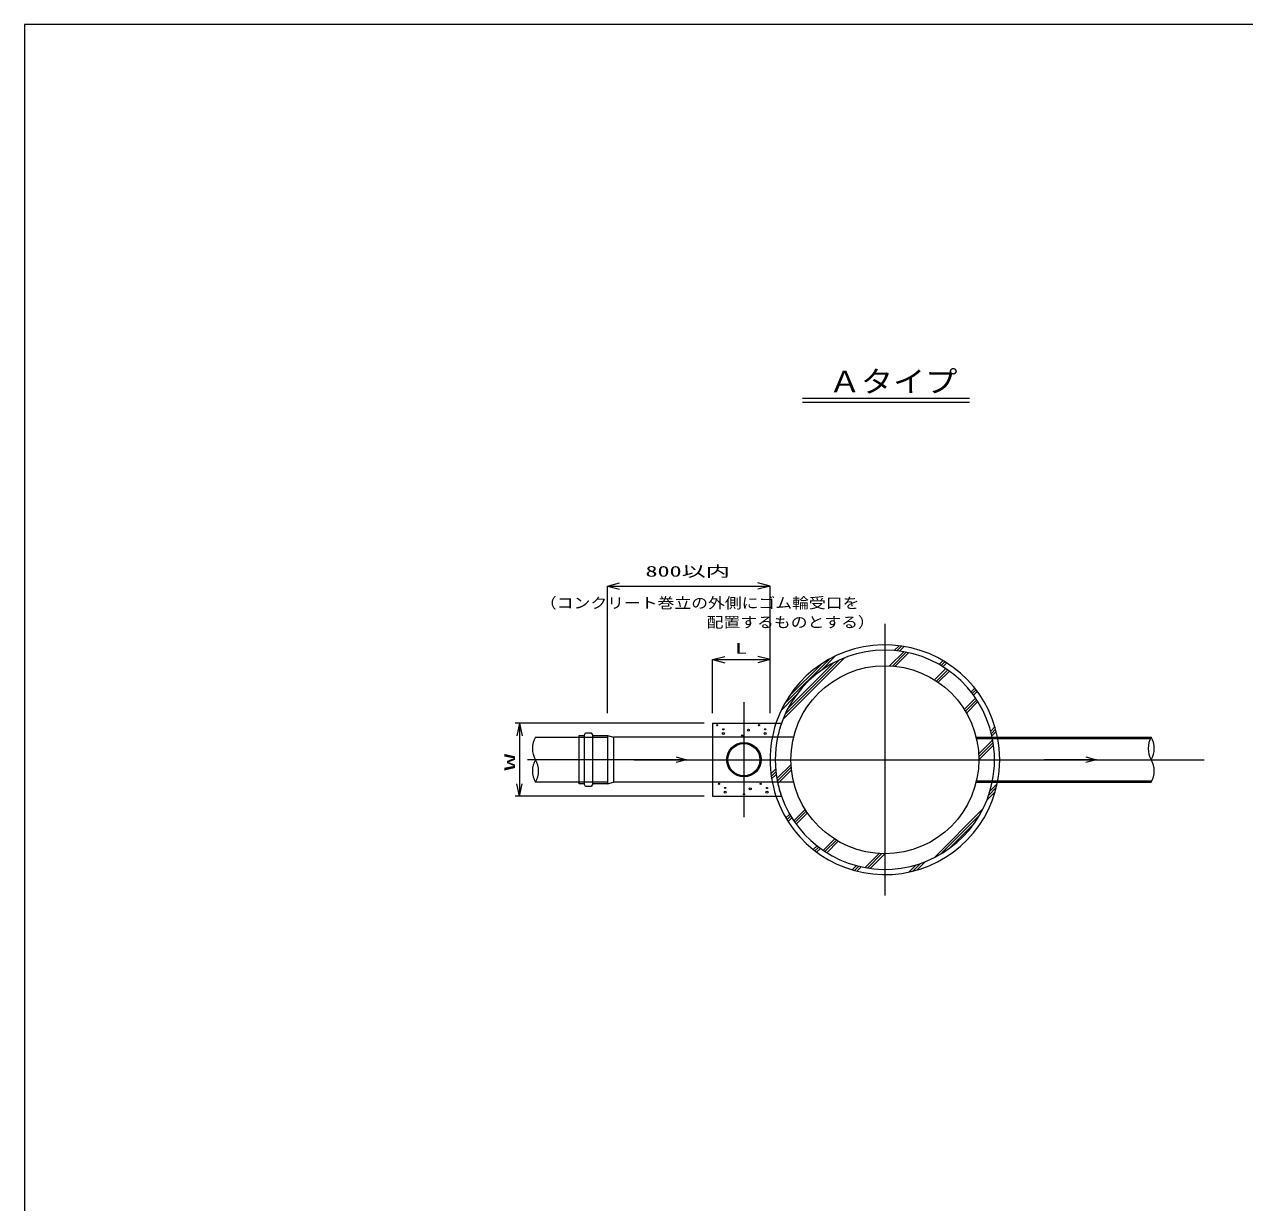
# Model space of a CAD drawing. Units: millimetres on the paper. Extents: x -390 to 406, y -282 to 282.
# Drawn here: x -390.5 to -98.4, y 0 to 282 of the extents above; entities that cross this region are included whole.
import ezdxf
from ezdxf.enums import TextEntityAlignment as Align

# ---------------------------------------------------------------- set-up
doc = ezdxf.new("R2010")
doc.units = ezdxf.units.MM
for name, color, linetype, lineweight in [('0-1__0-1__0-1_構造図', 7, 'Continuous', 18), ('0-2__0-2__0-2_枠', 7, 'Continuous', 18), ('0-3__0-4__0-4_センタ__', 7, 'Continuous', 18), ('0-4__0-5__0-5_寸法線1', 7, 'Continuous', 18), ('0-7__0-9__0-9_構造図2', 7, 'Continuous', 18), ('0-8__0-A__0-A_構造図3', 7, 'Continuous', 18)]:
    doc.layers.add(name, color=color, linetype=linetype, lineweight=lineweight)
doc.styles.add('ＭＳ ゴシック', font='')
doc.styles.get('ＭＳ ゴシック').set_extended_font_data('MS Gothic')

msp = doc.modelspace()

# ---------------------------------------------------------------- linework, layer by layer
at = {"layer": '0-1__0-1__0-1_構造図'}
for p, q in [((-250.92, 147.568), (-248.023, 148.344)), ((-250.92, 147.568), (-212.021, 147.568)), ((-250.92, 147.568), (-248.023, 146.791)), ((-250.92, 117.114), (-250.92, 147.568)), ((-212.021, 147.568), (-214.919, 148.344)), ((-212.021, 147.568), (-214.919, 146.791)), ((-212.021, 117.114), (-212.021, 147.568)), ((-183.39, 128.477), (-180.003, 131.864)), ((-182.726, 128.434), (-179.407, 131.753)), ((-182.281, 132.16), (-181.143, 133.297)), ((-182.08, 128.373), (-178.823, 131.63)), ((-181.637, 132.097), (-180.52, 133.213)), ((-181.007, 132.019), (-179.91, 133.116)), ((-225.771, 129.965), (-222.873, 130.742)), ((-225.771, 129.965), (-212.021, 129.965)), ((-225.771, 129.965), (-222.873, 129.189)), ((-225.771, 117.114), (-225.771, 129.965)), ((-212.021, 129.965), (-214.919, 130.742)), ((-212.021, 129.965), (-214.919, 129.189)), ((-208.928, 115.667), (-194.182, 130.413)), ((-208.616, 119.26), (-197.775, 130.101)), ((-208.404, 116.898), (-195.413, 129.889)), ((-207.719, 118.29), (-196.806, 129.204)), ((-207.556, 121.027), (-199.542, 129.041)), ((-199.864, 127.305), (-196.325, 130.843)), ((-171.5, 128.799), (-170.585, 129.713)), ((-171.054, 128.538), (-170.143, 129.448)), ((-170.615, 128.27), (-169.709, 129.176)), ((-172.623, 125.102), (-169.911, 127.814)), ((-172.191, 124.827), (-169.491, 127.527)), ((-171.768, 124.543), (-169.078, 127.233)), ((-163.903, 122.253), (-163.013, 123.143)), ((-163.595, 121.854), (-162.703, 122.746)), ((-209.358, 117.81), (-205.82, 121.349)), ((-165.522, 118.06), (-162.815, 120.768)), ((-165.252, 117.623), (-162.532, 120.343)), ((-164.991, 117.178), (-162.257, 119.912)), ((-163.294, 121.448), (-162.399, 122.343)), ((-268.162, 111.406), (-250.92, 111.406)), ((-256.523, 111.781), (-256.523, 100.231)), ((-254.463, 100.231), (-254.463, 111.781)), ((-206.363, 111.406), (-249.521, 111.406)), ((-162.678, 111.406), (-120.771, 111.406)), ((-159.176, 112.839), (-158.164, 113.851)), ((-159.031, 112.276), (-158.006, 113.301)), ((-158.897, 111.703), (-157.858, 112.742)), ((-162.063, 107.378), (-158.701, 110.74)), ((-162.032, 106.702), (-158.598, 110.136)), ((-162.021, 106.006), (-158.507, 109.519)), ((-232.021, 106.006), (-244.521, 106.006)), ((-146.396, 106.006), (-133.896, 106.006)), ((-133.896, 106.006), (-146.396, 106.006)), ((-211.813, 102.628), (-210.675, 103.766)), ((-211.728, 102.005), (-210.612, 103.122)), ((-211.631, 101.395), (-210.535, 102.492)), ((-210.379, 101.488), (-206.992, 104.875)), ((-210.268, 100.892), (-206.949, 104.211)), ((-210.145, 100.308), (-206.888, 103.565)), ((-250.92, 100.606), (-268.162, 100.606)), ((-206.363, 100.606), (-249.521, 100.606)), ((-162.678, 100.606), (-120.771, 100.606)), ((-159.698, 97.467), (-157.846, 99.319)), ((-159.364, 98.508), (-157.632, 100.24)), ((-160.113, 96.345), (-158.108, 98.35)), ((-206.329, 91.396), (-203.617, 94.107)), ((-206.042, 90.976), (-203.342, 93.676)), ((-172.762, 82.537), (-161.052, 94.247)), ((-208.228, 92.07), (-207.314, 92.985)), ((-207.963, 91.628), (-207.053, 92.539)), ((-207.691, 91.194), (-206.785, 92.1)), ((-205.748, 90.563), (-203.058, 93.253)), ((-171.212, 83.38), (-161.895, 92.696)), ((-169.178, 84.706), (-163.221, 90.663)), ((-201.658, 84.498), (-200.768, 85.388)), ((-201.261, 84.188), (-200.369, 85.08)), ((-200.858, 83.884), (-199.963, 84.779)), ((-199.283, 84.3), (-196.575, 87.007)), ((-198.858, 84.017), (-196.139, 86.737)), ((-198.427, 83.742), (-195.693, 86.475)), ((-189.255, 80.186), (-185.893, 83.548)), ((-188.651, 80.083), (-185.217, 83.516)), ((-188.035, 79.992), (-184.521, 83.506)), ((-192.366, 79.648), (-191.354, 80.661)), ((-191.816, 79.491), (-190.791, 80.516)), ((-191.257, 79.343), (-190.219, 80.382)), ((-178.755, 79.117), (-177.023, 80.849)), ((-177.834, 79.331), (-175.982, 81.183)), ((-176.865, 79.593), (-174.86, 81.598))]:
    msp.add_line(p, q, dxfattribs=at)
for points in [[(-257.713, 111.781), (-256.523, 111.781), (-256.161, 112.408), (-254.825, 112.408), (-254.463, 111.781), (-250.92, 111.781), (-249.521, 111.406), (-249.521, 100.606)], [(-250.92, 100.231), (-254.463, 100.231), (-254.825, 99.603), (-256.161, 99.603), (-256.523, 100.231), (-257.713, 100.231), (-257.713, 111.781)], [(-250.92, 111.781), (-250.92, 100.231), (-249.521, 100.606)], [(-234.521, 106.676), (-232.021, 106.006), (-234.521, 105.336)], [(-136.396, 106.676), (-133.896, 106.006), (-136.396, 105.336)]]:
    msp.add_lwpolyline(points, dxfattribs=at)
for centre, radius in [((-184.521, 106.006), 22.5), ((-224.679, 114.281), 0.15), ((-214.679, 114.281), 0.15), ((-223.179, 112.281), 0.25), ((-223.179, 113.281), 0.15), ((-218.679, 111.781), 0.15), ((-217.179, 113.081), 0.25), ((-213.179, 112.281), 0.25), ((-213.179, 113.281), 0.15), ((-224.247, 100.236), 0.15), ((-222.747, 99.236), 0.15), ((-214.247, 100.236), 0.15), ((-212.747, 99.236), 0.15), ((-222.747, 98.236), 0.25), ((-218.247, 97.736), 0.15), ((-216.747, 99.036), 0.25), ((-212.747, 98.236), 0.25)]:
    msp.add_circle(centre, radius, dxfattribs=at)
for centre, radius, start, end in [((-184.521, 106.006), 27.5, 11.32439, 161.44699), ((-184.521, 106.006), 26.25, 11.87132, 168.12868), ((-263.677, 108.706), 5.235, 148.95178, 211.04822), ((-116.094, 108.706), 5.4, 150, 210), ((-125.447, 108.706), 5.4, 330, 30), ((-263.677, 103.306), 5.235, 148.95178, 211.04822), ((-272.647, 103.306), 5.235, 328.95178, 31.04822), ((-125.447, 103.306), 5.4, 330, 30), ((-184.521, 106.006), 27.5, 198.553, 348.67561), ((-184.521, 106.006), 26.25, 199.47122, 348.12868)]:
    msp.add_arc(centre, radius, start, end, dxfattribs=at)
at = {"layer": '0-2__0-2__0-2_枠'}
msp.add_lwpolyline([(-390.5, -282), (405.5, -282), (405.5, 282), (-390.5, 282)], close=True, dxfattribs=at)
at = {"layer": '0-3__0-4__0-4_センタ__'}
for p, q in [((-184.521, 138.506), (-184.521, 73.506)), ((-218.271, 119.756), (-218.271, 92.256)), ((-244.521, 106.006), (-270.094, 106.006)), ((-244.521, 106.006), (-108.059, 106.006))]:
    msp.add_line(p, q, dxfattribs=at)
at = {"layer": '0-4__0-5__0-5_寸法線1'}
for p, q in [((-204.25, 192.56), (-164.25, 192.56)), ((-204.25, 191.56), (-164.25, 191.56)), ((-227.771, 114.756), (-273.021, 114.756)), ((-272.021, 114.756), (-272.658, 111.756)), ((-272.021, 114.756), (-272.021, 97.256)), ((-272.021, 114.756), (-271.383, 111.756)), ((-272.021, 97.256), (-272.658, 100.256)), ((-272.021, 97.256), (-271.383, 100.256)), ((-227.771, 97.256), (-273.021, 97.256))]:
    msp.add_line(p, q, dxfattribs=at)
at = {"layer": '0-7__0-9__0-9_構造図2'}
for p, q in [((-162.595, 111.056), (-120.956, 111.056)), ((-162.595, 100.956), (-120.585, 100.956))]:
    msp.add_line(p, q, dxfattribs=at)
for radius in [4.125, 3.85]:
    msp.add_circle((-218.271, 106.006), radius, dxfattribs=at)
for radius, start, end in [(27.5, 161.44699, 198.553), (26.25, 348.12868, 11.87132), (27.5, 348.67561, 11.32439)]:
    msp.add_arc((-184.521, 106.006), radius, start, end, dxfattribs=at)
at = {"layer": '0-8__0-A__0-A_構造図3'}
for p, q in [((-225.771, 114.756), (-209.27, 114.756)), ((-225.771, 114.756), (-225.771, 111.406)), ((-225.771, 111.406), (-225.771, 100.606)), ((-225.771, 100.606), (-225.771, 97.256)), ((-225.771, 97.256), (-209.27, 97.256))]:
    msp.add_line(p, q, dxfattribs=at)
for start, end in [(160.78605, 168.12868), (168.12868, 191.87132), (191.87132, 198.97395), (191.87132, 199.47122)]:
    msp.add_arc((-184.521, 106.006), 26.25, start, end, dxfattribs=at)

# ---------------------------------------------------------------- texts
at = {"layer": '0-4__0-5__0-5_寸法線1', "style": 'ＭＳ ゴシック'}
for s, height, width, p in [('Ａタイプ', 5.132, 1.1, (-197.963, 192.415)), ('800以内', 2.566, 1.65, (-241.823, 149.046)), ('（コンクリート巻立の外側にゴム輪受口を', 2.566, 1.15, (-267.106, 141.464)), ('配置するものとする）', 2.566, 1.15, (-227.19, 136.863)), ('L', 2.566, 1.65, (-220.383, 130.588))]:
    msp.add_text(s, height=height, dxfattribs=dict(at, width=width)).set_placement(p, align=Align.BOTTOM_LEFT)
at = {"layer": '0-4__0-5__0-5_寸法線1', "style": 'ＭＳ ゴシック', "width": 2.35}
msp.add_text('W', height=2.566, rotation=90, dxfattribs=at).set_placement((-272.266, 103.357), align=Align.BOTTOM_LEFT)

doc.saveas('drawing.dxf')
